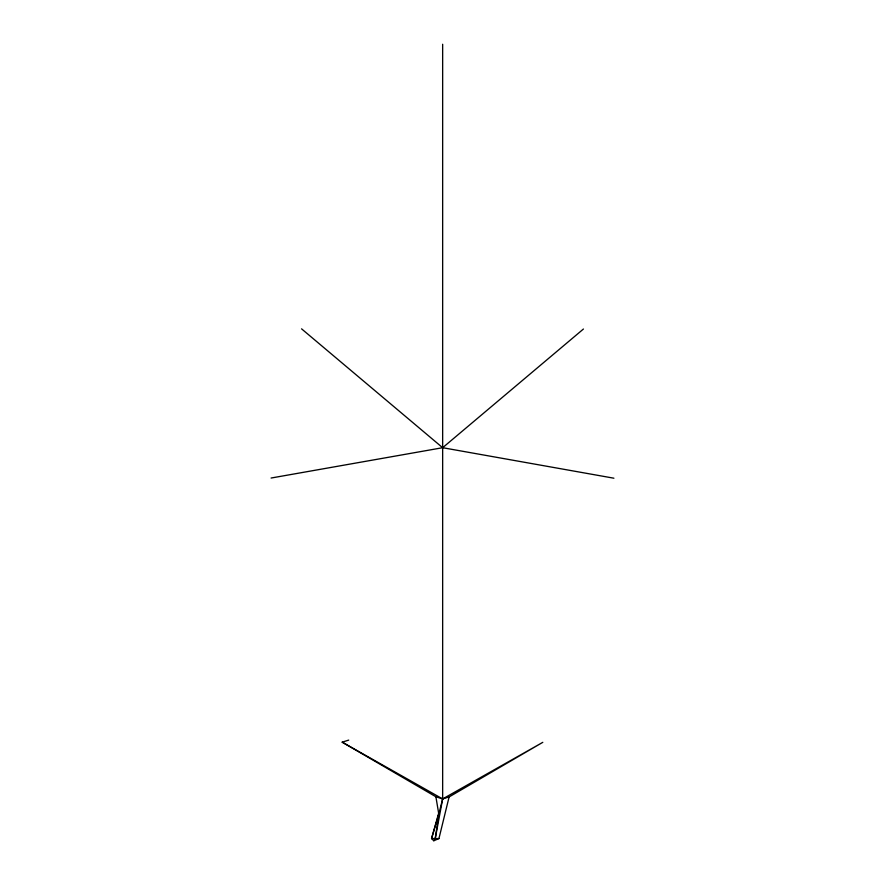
<?xml version="1.0" encoding="UTF-8"?>
<svg xmlns="http://www.w3.org/2000/svg" width="885" height="885" viewBox="0 0 885 885"><rect width="100%" height="100%" fill="white"/><g stroke="black" fill="none" stroke-linecap="round" stroke-linejoin="round"><path stroke-width="1.33" d="M438.96 812.142L431.548 838.571L433.794 840.75L435.243 838.571L438.805 814.156L442.655 798.934L442.655 44.25M435.243 838.571L442.655 798.934L542.804 742.327L449.104 796.931L442.655 798.934L435.896 796.765L342.196 742.172L348.723 740.103M433.794 840.75L438.938 838.571L449.104 796.931M583.436 329.021L442.655 447.71L271.087 478.033M438.938 838.571L431.548 838.571L438.805 814.156L435.896 796.765M613.913 478.21L442.655 447.71L301.564 328.844M342.196 742.172L442.655 798.934"/></g></svg>
